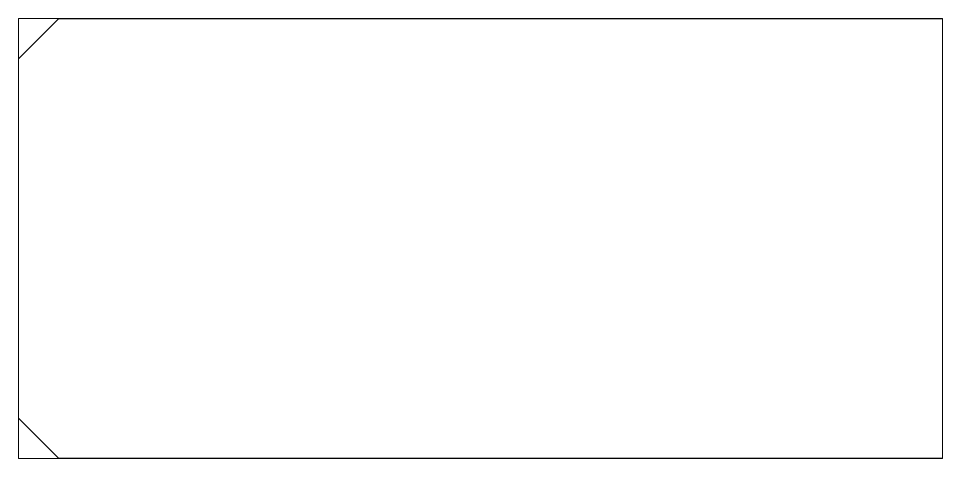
# Paper-space layout 'Layout1' of a CAD drawing. Header units: millimetres. Extents: x 0 to 257, y 36 to 159.
# The model-space entities are those that its viewports show. They can reach past a viewport. Long polylines and large blocks are cut down to what shows.
import ezdxf

# ---------------------------------------------------------------- set-up
doc = ezdxf.new("R2010")
doc.units = ezdxf.units.MM
doc.header["$LTSCALE"] = 10
doc.layers.add('MEMBERS', color=5, linetype='Continuous')

msp = doc.modelspace()

# ---------------------------------------------------------------- linework, layer by layer
at = {"layer": 'MEMBERS', "color": 3, "linetype": 'Continuous'}
for p, q in [((0, 89), (20, 109)), ((20, 109), (458, 109)), ((458, 109), (458, -109)), ((0, -89), (0, 89)), ((20, -109), (0, -89)), ((458, -109), (20, -109))]:
    msp.add_line(p, q, dxfattribs=at)

psp = doc.layouts.get("Layout1")

# ---------------------------------------------------------------- viewports
at = {"layer": '0'}
psp.add_viewport(center=(128.5, 97.5), size=(257, 122.3276), view_center_point=(229, 0), view_height=218.0001, dxfattribs=at)

doc.saveas('drawing.dxf')
